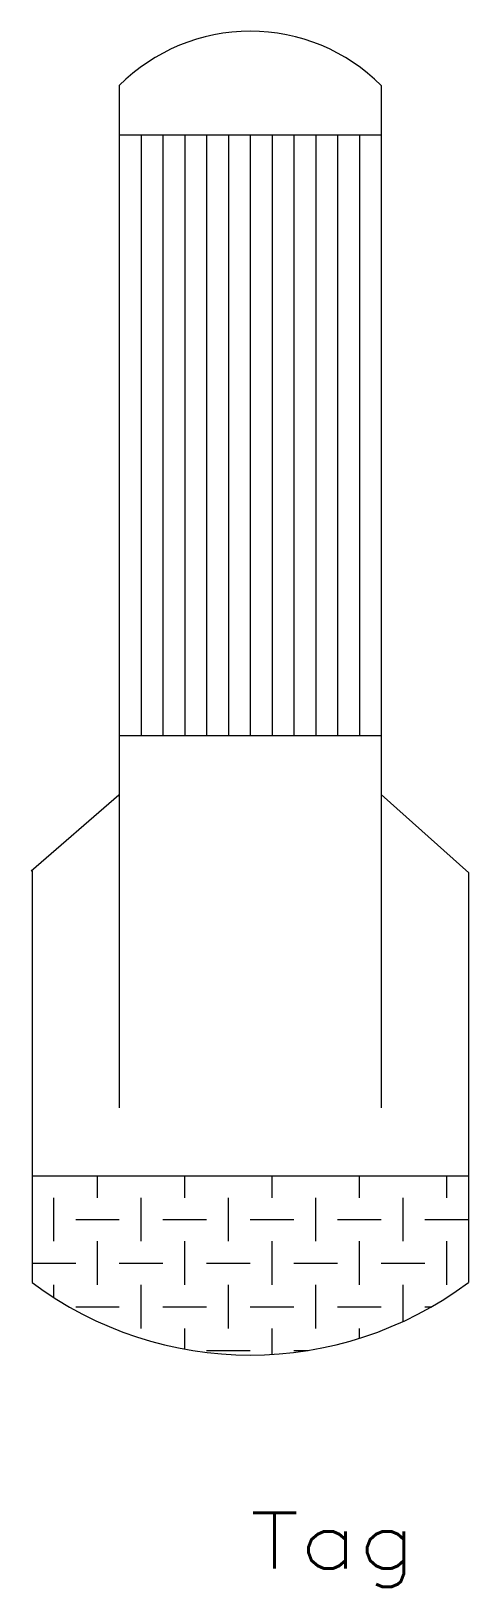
# Model space of a CAD drawing. Header units: inches. Extents: x -5 to 5, y -22 to 13.7.
import ezdxf
from ezdxf.enums import TextEntityAlignment as Align

# ---------------------------------------------------------------- set-up
doc = ezdxf.new("R2010")
doc.units = ezdxf.units.IN
doc.header["$MEASUREMENT"] = 0
doc.layers.get('0').update_dxf_attribs({"color": 4, "lineweight": 0, "true_color": 0x00ffff})
doc.styles.add('STANDARD1', font='TXT.SHX')

msp = doc.modelspace()

# ---------------------------------------------------------------- linework, layer by layer
at = {"color": 4, "true_color": 0x00ffff}
for p, q in [((-2.966235, 12.424798), (-2.966235, -11.000109)), ((3.033765, 12.424798), (3.033765, -11.000109)), ((-2.966235, 11.299568), (3.033765, 11.299568)), ((-2.966235, 11.299568), (3.033765, 11.299568)), ((-2.466235, 11.299568), (-2.466235, -2.468632)), ((-1.966235, 11.299568), (-1.966235, -2.468632)), ((-1.466235, 11.299568), (-1.466235, -2.468632)), ((-0.966235, 11.299568), (-0.966235, -2.468632)), ((-0.466235, 11.299568), (-0.466235, -2.468632)), ((0.033765, 11.299568), (0.033765, -2.468632)), ((0.533765, 11.299568), (0.533765, -2.468632)), ((1.033765, 11.299568), (1.033765, -2.468632)), ((1.533765, 11.299568), (1.533765, -2.468632)), ((2.033765, 11.299568), (2.033765, -2.468632)), ((2.533765, 11.299568), (2.533765, -2.468632)), ((-2.966235, -2.468632), (3.033765, -2.468632)), ((-4.987046, -5.571111), (-2.979925, -3.829482)), ((3.028956, -3.81905), (5.042198, -5.617903)), ((-4.966235, -5.571111), (-4.966235, -12.564181)), ((5.033765, -5.617903), (5.033765, -12.561041)), ((-4.966235, -12.561041), (5.033765, -12.561041)), ((-4.966235, -12.561041), (-3.966235, -12.561041)), ((-4.966235, -12.564181), (-4.966235, -15.0012)), ((-3.466235, -13.061041), (-3.466235, -12.561041)), ((-2.966235, -12.561041), (-1.966235, -12.561041)), ((-1.466235, -13.061041), (-1.466235, -12.561041)), ((-0.966235, -12.561041), (0.033765, -12.561041)), ((0.533765, -13.061041), (0.533765, -12.561041)), ((1.033765, -12.561041), (2.033765, -12.561041)), ((2.533765, -13.061041), (2.533765, -12.561041)), ((3.033765, -12.561041), (4.033765, -12.561041)), ((4.533765, -13.061041), (4.533765, -12.561041)), ((5.033765, -12.561041), (5.033765, -15.0012)), ((-4.466235, -14.061041), (-4.466235, -13.061041)), ((-2.466235, -14.061041), (-2.466235, -13.061041)), ((-0.466235, -14.061041), (-0.466235, -13.061041)), ((1.533765, -14.061041), (1.533765, -13.061041)), ((3.533765, -14.061041), (3.533765, -13.061041)), ((-3.966235, -13.561041), (-2.966235, -13.561041)), ((-1.966235, -13.561041), (-0.966235, -13.561041)), ((0.033765, -13.561041), (1.033765, -13.561041)), ((2.033765, -13.561041), (3.033765, -13.561041)), ((4.033765, -13.561041), (5.033765, -13.561041)), ((-3.466235, -15.061041), (-3.466235, -14.061041)), ((-1.466235, -15.061041), (-1.466235, -14.061041)), ((0.533765, -15.061041), (0.533765, -14.061041)), ((2.533765, -15.061041), (2.533765, -14.061041)), ((4.533765, -15.061041), (4.533765, -14.061041)), ((-4.966235, -14.561041), (-3.966235, -14.561041)), ((-2.966235, -14.561041), (-1.966235, -14.561041)), ((-0.966235, -14.561041), (0.033765, -14.561041)), ((1.033765, -14.561041), (2.033765, -14.561041)), ((3.033765, -14.561041), (4.033765, -14.561041)), ((-4.466235, -15.348272), (-4.466235, -15.061041)), ((-2.466235, -16.061041), (-2.466235, -15.061041)), ((-0.466235, -16.061041), (-0.466235, -15.061041)), ((1.533765, -16.061041), (1.533765, -15.061041)), ((3.533765, -15.896908), (3.533765, -15.061041)), ((-3.966235, -15.561041), (-2.966235, -15.561041)), ((-1.966235, -15.561041), (-0.966235, -15.561041)), ((0.033765, -15.561041), (1.033765, -15.561041)), ((2.033765, -15.561041), (3.033765, -15.561041)), ((4.033765, -15.561041), (4.183336, -15.561041)), ((-1.466235, -16.53124), (-1.466235, -16.061041)), ((0.533765, -16.652306), (0.533765, -16.061041)), ((2.533765, -16.283582), (2.533765, -16.061041)), ((-0.966235, -16.561041), (0.033765, -16.561041)), ((1.033765, -16.561041), (1.360571, -16.561041))]:
    msp.add_line(p, q, dxfattribs=at)
for centre, radius, start, end in [((0.033765, 9.45008), 4.224801, 44.757553, 135.242447), ((0.033765, -8.331775), 8.33554, -126.858521, -53.141479)]:
    msp.add_arc(centre, radius, start, end, dxfattribs=at)

# ---------------------------------------------------------------- texts
at = {"color": 7, "linetype": 'Continuous', "style": 'STANDARD1', "width": 1.166667}
msp.add_text('Tag', height=1.27002, dxfattribs=at).set_placement((0.027576, -21.557136), (3.837636, -21.557136), align=Align.FIT)

doc.saveas('drawing.dxf')
